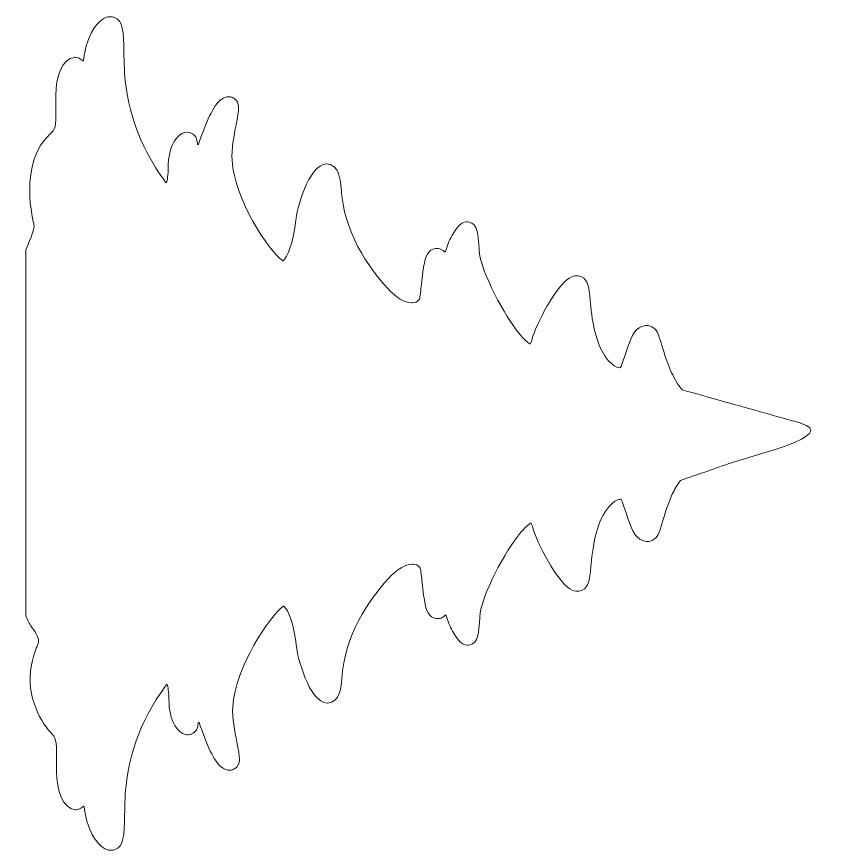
# Model space of a CAD drawing. Header units: centimetres. Extents: x -12413 to 28, y -61 to 2480.
# Drawn here: x -31 to -25.06, y -43.11 to -37.09 of the extents above; entities that cross this region are included whole.
import ezdxf

# ---------------------------------------------------------------- set-up
doc = ezdxf.new("R2010")
doc.units = ezdxf.units.CM
doc.header["$MEASUREMENT"] = 0
doc.layers.add('layer 1', color=7, linetype='Continuous')

msp = doc.modelspace()

# ---------------------------------------------------------------- linework, layer by layer
at = {"layer": 'layer 1', "lineweight": 9}
msp.add_open_spline([(-30.93865, -38.77635), (-30.93865, -38.77635), (-30.93865, -41.41644), (-30.93865, -41.41644), (-30.93865, -41.41644), (-30.92582, -41.45027), (-30.91309, -41.47162), (-30.89586, -41.5011), (-30.89586, -41.5011), (-30.8957, -41.50136), (-30.89551, -41.50159), (-30.8953, -41.50179), (-30.8953, -41.50179), (-30.89059, -41.50711), (-30.82806, -41.57853), (-30.85249, -41.62745), (-30.85249, -41.62745), (-30.85253, -41.62753), (-30.85258, -41.62754), (-30.85259, -41.62762), (-30.85259, -41.62762), (-30.85395, -41.63), (-30.88045, -41.67843), (-30.8987, -41.7722), (-30.8987, -41.7722), (-30.94437, -42.0071), (-30.81973, -42.19702), (-30.74735, -42.27336), (-30.74735, -42.27336), (-30.71704, -42.30518), (-30.7159, -42.34994), (-30.71704, -42.47465), (-30.71704, -42.47465), (-30.71704, -42.47465), (-30.7175, -42.54389), (-30.7175, -42.54389), (-30.7175, -42.54389), (-30.7175, -42.67234), (-30.67054, -42.81148), (-30.58347, -42.81642), (-30.58347, -42.81642), (-30.58202, -42.81647), (-30.58054, -42.81653), (-30.57906, -42.81653), (-30.57906, -42.81653), (-30.56073, -42.81653), (-30.54119, -42.80891), (-30.52563, -42.79272), (-30.52563, -42.79272), (-30.52441, -42.79144), (-30.52266, -42.79107), (-30.52101, -42.79156), (-30.52101, -42.79156), (-30.51934, -42.79207), (-30.51821, -42.79345), (-30.51798, -42.7951), (-30.51798, -42.7951), (-30.50558, -42.8874), (-30.47983, -42.98296), (-30.42244, -43.04984), (-30.42244, -43.04984), (-30.40736, -43.0674), (-30.371, -43.10984), (-30.32379, -43.10984), (-30.32379, -43.10984), (-30.31539, -43.10984), (-30.30666, -43.10854), (-30.29775, -43.10549), (-30.29775, -43.10549), (-30.23026, -43.08276), (-30.22866, -43.00188), (-30.22577, -42.85504), (-30.22577, -42.85504), (-30.22432, -42.781), (-30.22262, -42.69717), (-30.21227, -42.61512), (-30.21227, -42.61512), (-30.16774, -42.26279), (-30.00572, -42.02688), (-29.92463, -41.91523), (-29.92463, -41.91523), (-29.92358, -41.9138), (-29.92189, -41.91313), (-29.9201, -41.91346), (-29.9201, -41.91346), (-29.91834, -41.91384), (-29.91707, -41.91514), (-29.91669, -41.91681), (-29.91669, -41.91681), (-29.91053, -41.94583), (-29.90536, -41.98637), (-29.90536, -42.0412), (-29.90536, -42.0412), (-29.90536, -42.13978), (-29.86332, -42.23642), (-29.80742, -42.26601), (-29.80742, -42.26601), (-29.79515, -42.27254), (-29.78197, -42.27576), (-29.76917, -42.27576), (-29.76917, -42.27576), (-29.75575, -42.27576), (-29.74267, -42.27219), (-29.73111, -42.26508), (-29.73111, -42.26508), (-29.7143, -42.25472), (-29.69509, -42.23374), (-29.69573, -42.19222), (-29.69573, -42.19222), (-29.69578, -42.19009), (-29.69425, -42.18826), (-29.69205, -42.18789), (-29.69205, -42.18789), (-29.68987, -42.18755), (-29.68781, -42.18873), (-29.68715, -42.1908), (-29.68715, -42.1908), (-29.63355, -42.34453), (-29.58254, -42.47039), (-29.52273, -42.51274), (-29.52273, -42.51274), (-29.50271, -42.52684), (-29.48476, -42.53141), (-29.4699, -42.53141), (-29.4699, -42.53141), (-29.45253, -42.53141), (-29.43953, -42.52525), (-29.43277, -42.52108), (-29.43277, -42.52108), (-29.38367, -42.49111), (-29.39447, -42.43713), (-29.41599, -42.32958), (-29.41599, -42.32958), (-29.43152, -42.25132), (-29.45106, -42.15396), (-29.44578, -42.07452), (-29.44578, -42.07452), (-29.42673, -41.78524), (-29.17778, -41.4198), (-29.0818, -41.34897), (-29.0818, -41.34897), (-29.08166, -41.3489), (-29.08154, -41.34882), (-29.08138, -41.34872), (-29.08138, -41.34872), (-29.08123, -41.34866), (-29.0811, -41.34855), (-29.08084, -41.34841), (-29.08084, -41.34841), (-29.07925, -41.34745), (-29.07727, -41.3476), (-29.07582, -41.34872), (-29.07582, -41.34872), (-29.04674, -41.37095), (-28.99924, -41.48996), (-28.98573, -41.642), (-28.98573, -41.642), (-28.98062, -41.69996), (-28.89599, -42.04698), (-28.76329, -42.04698), (-28.76329, -42.04698), (-28.76304, -42.04698), (-28.76272, -42.04698), (-28.76245, -42.04698), (-28.76245, -42.04698), (-28.67026, -42.04591), (-28.66253, -41.92424), (-28.6592, -41.87229), (-28.6592, -41.87229), (-28.63897, -41.55482), (-28.46474, -41.30366), (-28.32218, -41.14892), (-28.32218, -41.14892), (-28.26041, -41.08192), (-28.19877, -41.04477), (-28.15016, -41.04477), (-28.15016, -41.04477), (-28.14537, -41.04477), (-28.14069, -41.04524), (-28.13615, -41.0459), (-28.13615, -41.0459), (-28.11143, -41.04987), (-28.09647, -41.06452), (-28.09263, -41.07294), (-28.09263, -41.07294), (-28.09256, -41.07313), (-28.09251, -41.07331), (-28.09247, -41.07347), (-28.09247, -41.07347), (-28.08873, -41.08538), (-28.08286, -41.13904), (-28.07856, -41.17827), (-28.07856, -41.17827), (-28.06352, -41.31494), (-28.05404, -41.37813), (-28.0263, -41.40933), (-28.0263, -41.40933), (-28.00537, -41.43287), (-27.98221, -41.4377), (-27.96672, -41.4377), (-27.96672, -41.4377), (-27.96166, -41.4377), (-27.95735, -41.4372), (-27.95436, -41.4366), (-27.95436, -41.4366), (-27.93611, -41.43338), (-27.92301, -41.42455), (-27.91286, -41.41311), (-27.91286, -41.41311), (-27.91174, -41.41189), (-27.91016, -41.41137), (-27.90855, -41.41174), (-27.90855, -41.41174), (-27.90689, -41.4121), (-27.9057, -41.41316), (-27.90525, -41.41479), (-27.90525, -41.41479), (-27.89387, -41.45339), (-27.88031, -41.49296), (-27.85932, -41.52831), (-27.85932, -41.52831), (-27.8277, -41.58173), (-27.79992, -41.62866), (-27.75303, -41.62866), (-27.75303, -41.62866), (-27.74741, -41.62866), (-27.74151, -41.62801), (-27.73529, -41.62657), (-27.73529, -41.62657), (-27.67381, -41.61256), (-27.67002, -41.54714), (-27.66317, -41.42831), (-27.66317, -41.42831), (-27.65391, -41.2674), (-27.4708, -40.94154), (-27.37518, -40.82614), (-27.37518, -40.82614), (-27.33569, -40.77856), (-27.31108, -40.75792), (-27.29753, -40.74894), (-27.29753, -40.74894), (-27.29634, -40.74813), (-27.29503, -40.74796), (-27.29371, -40.74834), (-27.29371, -40.74834), (-27.29239, -40.74869), (-27.29141, -40.74957), (-27.29087, -40.75086), (-27.29087, -40.75086), (-27.28856, -40.75625), (-27.28594, -40.76368), (-27.28334, -40.774), (-27.28334, -40.774), (-27.2522, -40.89402), (-27.10346, -41.16663), (-27.0118, -41.22343), (-27.0118, -41.22343), (-26.99157, -41.23601), (-26.9734, -41.23999), (-26.95842, -41.23999), (-26.95842, -41.23999), (-26.94373, -41.23999), (-26.932, -41.23614), (-26.92436, -41.23252), (-26.92436, -41.23252), (-26.87499, -41.20923), (-26.86979, -41.15467), (-26.86127, -41.06427), (-26.86127, -41.06427), (-26.85538, -41.00226), (-26.8481, -40.92512), (-26.82701, -40.83697), (-26.82701, -40.83697), (-26.78918, -40.67882), (-26.71767, -40.59985), (-26.66786, -40.58037), (-26.66786, -40.58037), (-26.66021, -40.57732), (-26.65316, -40.5758), (-26.64757, -40.5758), (-26.64757, -40.5758), (-26.64654, -40.5758), (-26.64584, -40.57603), (-26.64505, -40.57626), (-26.64505, -40.57626), (-26.64397, -40.57664), (-26.6431, -40.57731), (-26.64258, -40.57831), (-26.64258, -40.57831), (-26.6323, -40.59659), (-26.61704, -40.64267), (-26.6064, -40.67514), (-26.6064, -40.67514), (-26.57014, -40.78581), (-26.54512, -40.85467), (-26.48885, -40.87438), (-26.48885, -40.87438), (-26.47653, -40.8787), (-26.46469, -40.88085), (-26.45343, -40.88085), (-26.45343, -40.88085), (-26.44037, -40.88085), (-26.4279, -40.87796), (-26.41627, -40.87228), (-26.41627, -40.87228), (-26.37823, -40.85346), (-26.36738, -40.81661), (-26.34939, -40.75568), (-26.34939, -40.75568), (-26.33557, -40.7087), (-26.31462, -40.63771), (-26.27336, -40.54064), (-26.27336, -40.54064), (-26.25819, -40.50505), (-26.23782, -40.4724), (-26.21519, -40.44168), (-26.21519, -40.44168), (-26.21466, -40.44091), (-26.214, -40.44044), (-26.21309, -40.44007), (-26.21309, -40.44007), (-26.17414, -40.4266), (-25.8966, -40.33014), (-25.83121, -40.30743), (-25.83121, -40.30743), (-25.69959, -40.26176), (-25.06102, -40.11448), (-25.34821, -40.02591), (-25.34821, -40.02591), (-25.34831, -40.0259), (-25.34836, -40.0259), (-25.34842, -40.02585), (-25.34842, -40.02585), (-25.35265, -40.02468), (-25.51805, -39.97833), (-25.58105, -39.96065), (-25.58105, -39.96065), (-25.78957, -39.90216), (-25.68561, -39.93155), (-25.84499, -39.88671), (-25.84499, -39.88671), (-25.9104, -39.86835), (-26.14507, -39.80258), (-26.20038, -39.78713), (-26.20038, -39.78713), (-26.20128, -39.78686), (-26.20202, -39.78638), (-26.20262, -39.78564), (-26.20262, -39.78564), (-26.23284, -39.74849), (-26.25927, -39.70761), (-26.27841, -39.66267), (-26.27841, -39.66267), (-26.31973, -39.56556), (-26.34069, -39.49457), (-26.35442, -39.44762), (-26.35442, -39.44762), (-26.37245, -39.38665), (-26.38329, -39.34982), (-26.42139, -39.33105), (-26.42139, -39.33105), (-26.433, -39.32529), (-26.44539, -39.32242), (-26.45848, -39.32242), (-26.45848, -39.32242), (-26.46988, -39.32242), (-26.48168, -39.32463), (-26.49392, -39.32891), (-26.49392, -39.32891), (-26.55017, -39.34865), (-26.57528, -39.41745), (-26.61147, -39.52817), (-26.61147, -39.52817), (-26.62209, -39.56059), (-26.6374, -39.60674), (-26.64766, -39.62499), (-26.64766, -39.62499), (-26.64819, -39.626), (-26.64903, -39.62667), (-26.65011, -39.627), (-26.65011, -39.627), (-26.65087, -39.62729), (-26.65167, -39.6275), (-26.6527, -39.6275), (-26.6527, -39.6275), (-26.65827, -39.6275), (-26.66535, -39.62597), (-26.67296, -39.62296), (-26.67296, -39.62296), (-26.72271, -39.60342), (-26.79432, -39.52446), (-26.83213, -39.36629), (-26.83213, -39.36629), (-26.8532, -39.27813), (-26.86048, -39.20098), (-26.86635, -39.139), (-26.86635, -39.139), (-26.87488, -39.04862), (-26.8801, -38.99401), (-26.92944, -38.97075), (-26.92944, -38.97075), (-26.93714, -38.96714), (-26.9488, -38.96324), (-26.96353, -38.96324), (-26.96353, -38.96324), (-26.97851, -38.96324), (-26.99667, -38.9673), (-27.01692, -38.97984), (-27.01692, -38.97984), (-27.10854, -39.03666), (-27.25738, -39.30924), (-27.28837, -39.4293), (-27.28837, -39.4293), (-27.29108, -39.43963), (-27.29369, -39.44702), (-27.29599, -39.45241), (-27.29599, -39.45241), (-27.2965, -39.45368), (-27.29748, -39.45457), (-27.2988, -39.45491), (-27.2988, -39.45491), (-27.30013, -39.45537), (-27.30142, -39.45515), (-27.30261, -39.45436), (-27.30261, -39.45436), (-27.31619, -39.44534), (-27.34081, -39.42468), (-27.38028, -39.37715), (-27.38028, -39.37715), (-27.47589, -39.26173), (-27.659, -38.93586), (-27.66827, -38.77497), (-27.66827, -38.77497), (-27.67513, -38.65619), (-27.6789, -38.59071), (-27.74043, -38.57668), (-27.74043, -38.57668), (-27.74661, -38.57526), (-27.75248, -38.57463), (-27.75811, -38.57463), (-27.75811, -38.57463), (-27.80499, -38.57463), (-27.8328, -38.62156), (-27.86447, -38.67496), (-27.86447, -38.67496), (-27.88538, -38.71031), (-27.899, -38.74988), (-27.91036, -38.78853), (-27.91036, -38.78853), (-27.9108, -38.79007), (-27.91202, -38.79119), (-27.91364, -38.79151), (-27.91364, -38.79151), (-27.91527, -38.7919), (-27.91689, -38.79134), (-27.91793, -38.79015), (-27.91793, -38.79015), (-27.92814, -38.77873), (-27.94123, -38.76994), (-27.95944, -38.76668), (-27.95944, -38.76668), (-27.96253, -38.76615), (-27.96677, -38.76559), (-27.97185, -38.76559), (-27.97185, -38.76559), (-27.98734, -38.76559), (-28.01051, -38.7704), (-28.03142, -38.79397), (-28.03142, -38.79397), (-28.05918, -38.82519), (-28.06863, -38.88835), (-28.08361, -39.02505), (-28.08361, -39.02505), (-28.08793, -39.0643), (-28.09385, -39.11798), (-28.09807, -39.13119), (-28.09807, -39.13119), (-28.09814, -39.13132), (-28.09818, -39.13149), (-28.09829, -39.13163), (-28.09829, -39.13163), (-28.10163, -39.13888), (-28.1166, -39.15342), (-28.14125, -39.15739), (-28.14125, -39.15739), (-28.14581, -39.15808), (-28.15045, -39.15848), (-28.15529, -39.15848), (-28.15529, -39.15848), (-28.20384, -39.15848), (-28.26552, -39.12132), (-28.32726, -39.05442), (-28.32726, -39.05442), (-28.46984, -38.8996), (-28.64406, -38.64844), (-28.66432, -38.33098), (-28.66432, -38.33098), (-28.66764, -38.27906), (-28.67538, -38.1574), (-28.76751, -38.15624), (-28.76751, -38.15624), (-28.76783, -38.15624), (-28.76809, -38.15624), (-28.76841, -38.15624), (-28.76841, -38.15624), (-28.90113, -38.15624), (-28.98571, -38.50339), (-28.99086, -38.56127), (-28.99086, -38.56127), (-29.00438, -38.71333), (-29.05186, -38.83231), (-29.08092, -38.85459), (-29.08092, -38.85459), (-29.08239, -38.85568), (-29.08434, -38.85578), (-29.08594, -38.85489), (-29.08594, -38.85489), (-29.08617, -38.85471), (-29.08641, -38.85459), (-29.08646, -38.85454), (-29.08646, -38.85454), (-29.08663, -38.85442), (-29.0868, -38.8544), (-29.08688, -38.85428), (-29.08688, -38.85428), (-29.18294, -38.78346), (-29.43185, -38.41805), (-29.45086, -38.12874), (-29.45086, -38.12874), (-29.4561, -38.04927), (-29.43668, -37.95192), (-29.42103, -37.8737), (-29.42103, -37.8737), (-29.39956, -37.76616), (-29.3888, -37.71215), (-29.43783, -37.68219), (-29.43783, -37.68219), (-29.44466, -37.67806), (-29.45763, -37.67189), (-29.47497, -37.67189), (-29.47497, -37.67189), (-29.48988, -37.67189), (-29.50786, -37.6764), (-29.52785, -37.69056), (-29.52785, -37.69056), (-29.58762, -37.73287), (-29.63862, -37.85877), (-29.69221, -38.01255), (-29.69221, -38.01255), (-29.69294, -38.01461), (-29.69509, -38.01583), (-29.69717, -38.01548), (-29.69717, -38.01548), (-29.69939, -38.01506), (-29.7009, -38.01327), (-29.70089, -38.01112), (-29.70089, -38.01112), (-29.70011, -37.96958), (-29.71939, -37.94855), (-29.73621, -37.93818), (-29.73621, -37.93818), (-29.75879, -37.92428), (-29.78732, -37.92394), (-29.81256, -37.93728), (-29.81256, -37.93728), (-29.86835, -37.96678), (-29.91044, -38.06349), (-29.91044, -38.1621), (-29.91044, -38.1621), (-29.91044, -38.21694), (-29.91559, -38.25752), (-29.92173, -38.28645), (-29.92173, -38.28645), (-29.9221, -38.28814), (-29.92342, -38.28944), (-29.9252, -38.28981), (-29.9252, -38.28981), (-29.92696, -38.29013), (-29.92866, -38.2895), (-29.92972, -38.28809), (-29.92972, -38.28809), (-30.01083, -38.17643), (-30.1728, -37.94052), (-30.21738, -37.58814), (-30.21738, -37.58814), (-30.2277, -37.50615), (-30.2294, -37.42233), (-30.23085, -37.3483), (-30.23085, -37.3483), (-30.23375, -37.20145), (-30.2353, -37.12056), (-30.30289, -37.09777), (-30.30289, -37.09777), (-30.31184, -37.09476), (-30.32053, -37.09342), (-30.32891, -37.09342), (-30.32891, -37.09342), (-30.37604, -37.09342), (-30.41247, -37.13582), (-30.42756, -37.15345), (-30.42756, -37.15345), (-30.48493, -37.2203), (-30.51071, -37.31588), (-30.52312, -37.40816), (-30.52312, -37.40816), (-30.52324, -37.40986), (-30.52448, -37.41119), (-30.52613, -37.41168), (-30.52613, -37.41168), (-30.52777, -37.41221), (-30.52952, -37.41184), (-30.53069, -37.41054), (-30.53069, -37.41054), (-30.54632, -37.39436), (-30.56591, -37.38675), (-30.58425, -37.38675), (-30.58425, -37.38675), (-30.58568, -37.38675), (-30.58713, -37.38681), (-30.58859, -37.38689), (-30.58859, -37.38689), (-30.67563, -37.39177), (-30.72253, -37.53095), (-30.72253, -37.65938), (-30.72253, -37.65938), (-30.72253, -37.65938), (-30.72213, -37.72847), (-30.72213, -37.72847), (-30.72213, -37.72847), (-30.72099, -37.85325), (-30.71856, -37.90163), (-30.75244, -37.92995), (-30.75244, -37.92995), (-31.00477, -38.14105), (-30.88006, -38.59228), (-30.88006, -38.59228), (-30.88006, -38.59228), (-30.87173, -38.62251), (-30.90089, -38.68073), (-30.93865, -38.77635)], degree=3, knots=[0, 0, 0, 0, 0.0062112, 0.0062112, 0.0062112, 0.0062112, 0.0124224, 0.0124224, 0.0124224, 0.0124224, 0.0186335, 0.0186335, 0.0186335, 0.0186335, 0.0248447, 0.0248447, 0.0248447, 0.0248447, 0.0310559, 0.0310559, 0.0310559, 0.0310559, 0.0372671, 0.0372671, 0.0372671, 0.0372671, 0.0434783, 0.0434783, 0.0434783, 0.0434783, 0.0496894, 0.0496894, 0.0496894, 0.0496894, 0.0559006, 0.0559006, 0.0559006, 0.0559006, 0.0621118, 0.0621118, 0.0621118, 0.0621118, 0.068323, 0.068323, 0.068323, 0.068323, 0.0745342, 0.0745342, 0.0745342, 0.0745342, 0.0807453, 0.0807453, 0.0807453, 0.0807453, 0.0869565, 0.0869565, 0.0869565, 0.0869565, 0.0931677, 0.0931677, 0.0931677, 0.0931677, 0.0993789, 0.0993789, 0.0993789, 0.0993789, 0.1055901, 0.1055901, 0.1055901, 0.1055901, 0.1118012, 0.1118012, 0.1118012, 0.1118012, 0.1180124, 0.1180124, 0.1180124, 0.1180124, 0.1242236, 0.1242236, 0.1242236, 0.1242236, 0.1304348, 0.1304348, 0.1304348, 0.1304348, 0.136646, 0.136646, 0.136646, 0.136646, 0.1428571, 0.1428571, 0.1428571, 0.1428571, 0.1490683, 0.1490683, 0.1490683, 0.1490683, 0.1552795, 0.1552795, 0.1552795, 0.1552795, 0.1614907, 0.1614907, 0.1614907, 0.1614907, 0.1677019, 0.1677019, 0.1677019, 0.1677019, 0.173913, 0.173913, 0.173913, 0.173913, 0.1801242, 0.1801242, 0.1801242, 0.1801242, 0.1863354, 0.1863354, 0.1863354, 0.1863354, 0.1925466, 0.1925466, 0.1925466, 0.1925466, 0.1987578, 0.1987578, 0.1987578, 0.1987578, 0.2049689, 0.2049689, 0.2049689, 0.2049689, 0.2111801, 0.2111801, 0.2111801, 0.2111801, 0.2173913, 0.2173913, 0.2173913, 0.2173913, 0.2236025, 0.2236025, 0.2236025, 0.2236025, 0.2298137, 0.2298137, 0.2298137, 0.2298137, 0.2360248, 0.2360248, 0.2360248, 0.2360248, 0.242236, 0.242236, 0.242236, 0.242236, 0.2484472, 0.2484472, 0.2484472, 0.2484472, 0.2546584, 0.2546584, 0.2546584, 0.2546584, 0.2608696, 0.2608696, 0.2608696, 0.2608696, 0.2670807, 0.2670807, 0.2670807, 0.2670807, 0.2732919, 0.2732919, 0.2732919, 0.2732919, 0.2795031, 0.2795031, 0.2795031, 0.2795031, 0.2857143, 0.2857143, 0.2857143, 0.2857143, 0.2919255, 0.2919255, 0.2919255, 0.2919255, 0.2981366, 0.2981366, 0.2981366, 0.2981366, 0.3043478, 0.3043478, 0.3043478, 0.3043478, 0.310559, 0.310559, 0.310559, 0.310559, 0.3167702, 0.3167702, 0.3167702, 0.3167702, 0.3229814, 0.3229814, 0.3229814, 0.3229814, 0.3291925, 0.3291925, 0.3291925, 0.3291925, 0.3354037, 0.3354037, 0.3354037, 0.3354037, 0.3416149, 0.3416149, 0.3416149, 0.3416149, 0.3478261, 0.3478261, 0.3478261, 0.3478261, 0.3540373, 0.3540373, 0.3540373, 0.3540373, 0.3602484, 0.3602484, 0.3602484, 0.3602484, 0.3664596, 0.3664596, 0.3664596, 0.3664596, 0.3726708, 0.3726708, 0.3726708, 0.3726708, 0.378882, 0.378882, 0.378882, 0.378882, 0.3850932, 0.3850932, 0.3850932, 0.3850932, 0.3913043, 0.3913043, 0.3913043, 0.3913043, 0.3975155, 0.3975155, 0.3975155, 0.3975155, 0.4037267, 0.4037267, 0.4037267, 0.4037267, 0.4099379, 0.4099379, 0.4099379, 0.4099379, 0.4161491, 0.4161491, 0.4161491, 0.4161491, 0.4223602, 0.4223602, 0.4223602, 0.4223602, 0.4285714, 0.4285714, 0.4285714, 0.4285714, 0.4347826, 0.4347826, 0.4347826, 0.4347826, 0.4409938, 0.4409938, 0.4409938, 0.4409938, 0.447205, 0.447205, 0.447205, 0.447205, 0.4534161, 0.4534161, 0.4534161, 0.4534161, 0.4596273, 0.4596273, 0.4596273, 0.4596273, 0.4658385, 0.4658385, 0.4658385, 0.4658385, 0.4720497, 0.4720497, 0.4720497, 0.4720497, 0.4782609, 0.4782609, 0.4782609, 0.4782609, 0.484472, 0.484472, 0.484472, 0.484472, 0.4906832, 0.4906832, 0.4906832, 0.4906832, 0.4968944, 0.4968944, 0.4968944, 0.4968944, 0.5031056, 0.5031056, 0.5031056, 0.5031056, 0.5093168, 0.5093168, 0.5093168, 0.5093168, 0.515528, 0.515528, 0.515528, 0.515528, 0.5217391, 0.5217391, 0.5217391, 0.5217391, 0.5279503, 0.5279503, 0.5279503, 0.5279503, 0.5341615, 0.5341615, 0.5341615, 0.5341615, 0.5403727, 0.5403727, 0.5403727, 0.5403727, 0.5465839, 0.5465839, 0.5465839, 0.5465839, 0.552795, 0.552795, 0.552795, 0.552795, 0.5590062, 0.5590062, 0.5590062, 0.5590062, 0.5652174, 0.5652174, 0.5652174, 0.5652174, 0.5714286, 0.5714286, 0.5714286, 0.5714286, 0.5776398, 0.5776398, 0.5776398, 0.5776398, 0.5838509, 0.5838509, 0.5838509, 0.5838509, 0.5900621, 0.5900621, 0.5900621, 0.5900621, 0.5962733, 0.5962733, 0.5962733, 0.5962733, 0.6024845, 0.6024845, 0.6024845, 0.6024845, 0.6086957, 0.6086957, 0.6086957, 0.6086957, 0.6149068, 0.6149068, 0.6149068, 0.6149068, 0.621118, 0.621118, 0.621118, 0.621118, 0.6273292, 0.6273292, 0.6273292, 0.6273292, 0.6335404, 0.6335404, 0.6335404, 0.6335404, 0.6397516, 0.6397516, 0.6397516, 0.6397516, 0.6459627, 0.6459627, 0.6459627, 0.6459627, 0.6521739, 0.6521739, 0.6521739, 0.6521739, 0.6583851, 0.6583851, 0.6583851, 0.6583851, 0.6645963, 0.6645963, 0.6645963, 0.6645963, 0.6708075, 0.6708075, 0.6708075, 0.6708075, 0.6770186, 0.6770186, 0.6770186, 0.6770186, 0.6832298, 0.6832298, 0.6832298, 0.6832298, 0.689441, 0.689441, 0.689441, 0.689441, 0.6956522, 0.6956522, 0.6956522, 0.6956522, 0.7018634, 0.7018634, 0.7018634, 0.7018634, 0.7080745, 0.7080745, 0.7080745, 0.7080745, 0.7142857, 0.7142857, 0.7142857, 0.7142857, 0.7204969, 0.7204969, 0.7204969, 0.7204969, 0.7267081, 0.7267081, 0.7267081, 0.7267081, 0.7329193, 0.7329193, 0.7329193, 0.7329193, 0.7391304, 0.7391304, 0.7391304, 0.7391304, 0.7453416, 0.7453416, 0.7453416, 0.7453416, 0.7515528, 0.7515528, 0.7515528, 0.7515528, 0.757764, 0.757764, 0.757764, 0.757764, 0.7639752, 0.7639752, 0.7639752, 0.7639752, 0.7701863, 0.7701863, 0.7701863, 0.7701863, 0.7763975, 0.7763975, 0.7763975, 0.7763975, 0.7826087, 0.7826087, 0.7826087, 0.7826087, 0.7888199, 0.7888199, 0.7888199, 0.7888199, 0.7950311, 0.7950311, 0.7950311, 0.7950311, 0.8012422, 0.8012422, 0.8012422, 0.8012422, 0.8074534, 0.8074534, 0.8074534, 0.8074534, 0.8136646, 0.8136646, 0.8136646, 0.8136646, 0.8198758, 0.8198758, 0.8198758, 0.8198758, 0.826087, 0.826087, 0.826087, 0.826087, 0.8322981, 0.8322981, 0.8322981, 0.8322981, 0.8385093, 0.8385093, 0.8385093, 0.8385093, 0.8447205, 0.8447205, 0.8447205, 0.8447205, 0.8509317, 0.8509317, 0.8509317, 0.8509317, 0.8571429, 0.8571429, 0.8571429, 0.8571429, 0.863354, 0.863354, 0.863354, 0.863354, 0.8695652, 0.8695652, 0.8695652, 0.8695652, 0.8757764, 0.8757764, 0.8757764, 0.8757764, 0.8819876, 0.8819876, 0.8819876, 0.8819876, 0.8881988, 0.8881988, 0.8881988, 0.8881988, 0.8944099, 0.8944099, 0.8944099, 0.8944099, 0.9006211, 0.9006211, 0.9006211, 0.9006211, 0.9068323, 0.9068323, 0.9068323, 0.9068323, 0.9130435, 0.9130435, 0.9130435, 0.9130435, 0.9192547, 0.9192547, 0.9192547, 0.9192547, 0.9254658, 0.9254658, 0.9254658, 0.9254658, 0.931677, 0.931677, 0.931677, 0.931677, 0.9378882, 0.9378882, 0.9378882, 0.9378882, 0.9440994, 0.9440994, 0.9440994, 0.9440994, 0.9503106, 0.9503106, 0.9503106, 0.9503106, 0.9565217, 0.9565217, 0.9565217, 0.9565217, 0.9627329, 0.9627329, 0.9627329, 0.9627329, 0.9689441, 0.9689441, 0.9689441, 0.9689441, 0.9751553, 0.9751553, 0.9751553, 0.9751553, 0.9813665, 0.9813665, 0.9813665, 0.9813665, 0.9875776, 0.9875776, 0.9875776, 0.9875776, 1, 1, 1, 1], dxfattribs=at)

doc.saveas('drawing.dxf')
